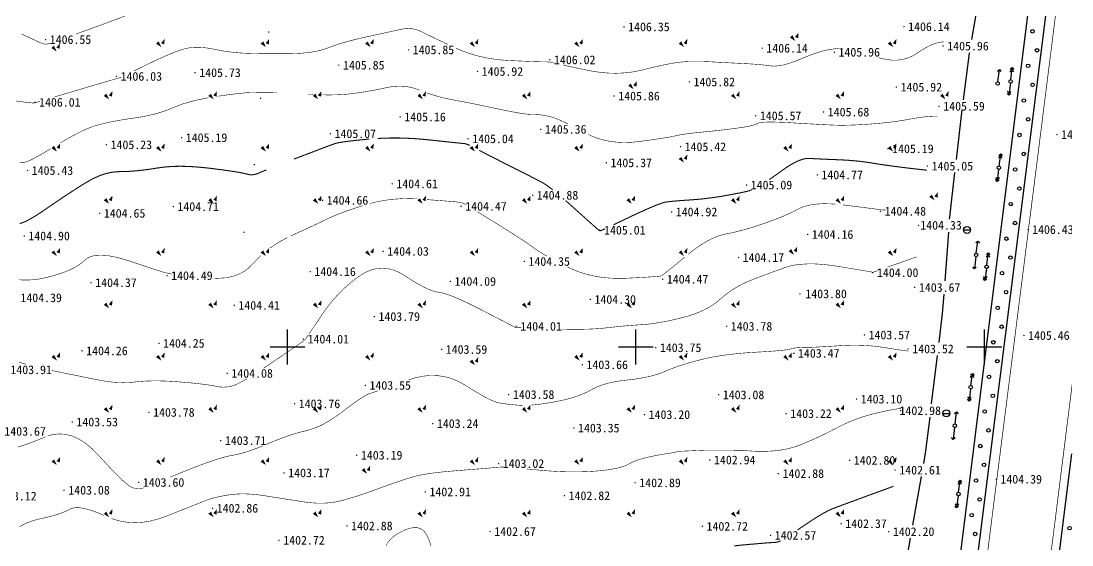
# Model space of a CAD drawing. Header units: inches. Extents: x -2316 to 955, y -265 to 742.
# Drawn here: x 653.8 to 955.4, y 304.8 to 455.2 of the extents above; entities that cross this region are included whole.
import ezdxf
from ezdxf.enums import TextEntityAlignment as Align
from ezdxf.xclip import XClip

# ---------------------------------------------------------------- set-up
doc = ezdxf.new("R2010")
doc.units = ezdxf.units.IN
doc.header["$LTSCALE"] = 1000
doc.header["$MEASUREMENT"] = 0
doc.header["$XCLIPFRAME"] = 0
doc.layers.add('周边地形图', color=8, linetype='Continuous')
doc.styles.get("Standard").update_dxf_attribs({"font": ''})
doc.styles.get('Standard').set_extended_font_data('SimSun')

# ---------------------------------------------------------------- blocks, each defined once
blk = doc.blocks.new('gc090')
for points in [[(-1.02, 0.41, 1, 0, 0), (0.15, -0.9, 0, 0, 0)], [(1.07, 1.45, 0, 1, 0), (0.52, 0.05, 1, 1, 0)]]:
    blk.add_lwpolyline(points, format="xyseb")
blk = doc.blocks.new('GC200')
at = {"linetype": 'Continuous', "const_width": 0.2, "flags": 128}
blk.add_lwpolyline([(-0.1, 0, 1), (0.1, 0, 1)], format="xyb", close=True, dxfattribs=at)
blk = doc.blocks.new('gc013b')
at = {"linetype": 'Continuous'}
blk.add_line((0.5, 0), (4, 0), dxfattribs=at)
at = {"linetype": 'Continuous', "flags": 128}
blk.add_lwpolyline([(3.5, 0.5), (4, 0), (3.5, -0.5)], dxfattribs=at)
blk = doc.blocks.new('gc170')
at = {"linetype": 'Continuous'}
blk.add_circle((0, 0), 0.5, dxfattribs=at)
blk = doc.blocks.new('GC042')
blk.add_line((-1, 0), (1, 0))
blk.add_circle((0, 0), 1)
blk = doc.blocks.new('gc013a')
at = {"linetype": 'Continuous'}
blk.add_line((0.5, 0), (4, 0), dxfattribs=at)
at = {"linetype": 'Continuous', "flags": 128}
for points in [[(2.88, 0.5), (3.38, 0), (2.88, -0.5)], [(3.5, 0.5), (4, 0), (3.5, -0.5)]]:
    blk.add_lwpolyline(points, dxfattribs=at)
blk = doc.blocks.new('xzdxt')
at = {"layer": '周边地形图'}
for p, q in [((351.75, -275.5), (351.75, -265.5)), ((451.75, -275.5), (451.75, -265.5)), ((551.75, -275.5), (551.75, -265.5)), ((346.75, -270.5), (356.75, -270.5)), ((446.75, -270.5), (456.75, -270.5)), ((546.75, -270.5), (556.75, -270.5))]:
    blk.add_line(p, q, dxfattribs=at)
at = {"layer": '周边地形图', "flags": 128}
for points in [[(532.43, -430.01), (577.33, -70.5)], [(537.27, -430.58), (582.65, -70.5)], [(560.27, -433.3), (605.95, -70.5)], [(548.18, -182.24), (550.45, -168.9)], [(545.78, -199.51), (547.52, -186.12), (547.54, -185.99)], [(543.76, -216.7), (545.41, -202.4)], [(541.8, -233.77), (541.84, -233.27), (543.32, -220.45)], [(540.47, -251.56), (541.52, -237.52)], [(538.76, -269.19), (539.77, -260.89), (540.19, -255.31)], [(536.63, -286.88), (538.31, -272.94)], [(534.36, -304), (535, -300.35), (536.18, -290.63)], [(531.25, -321.68), (533.7, -307.75)], [(528.76, -339.14), (529.23, -333.13), (530.59, -325.43)]]:
    blk.add_lwpolyline(points, dxfattribs=at)
for points, const_width in [([(585.38, -70.5), (566.74, -218.4)], 0.2), ([(566.74, -218.4), (539.86, -430.89)], 0.2), ([(584.28, -222.82), (557.94, -433.02)], 0.2), ([(430.42, -265.39), (432.42, -265.43), (434.54, -265.45), (436.54, -265.43), (438.4, -265.38), (440.14, -265.3), (441.74, -265.18), (443.21, -265.03), (444.6, -264.87), (445.96, -264.73), (447.29, -264.59), (448.59, -264.47), (449.86, -264.36), (451.1, -264.26), (452.31, -264.18), (453.49, -264.11), (454.68, -264.02), (455.96, -263.88), (457.3, -263.7), (458.71, -263.47), (460.2, -263.2), (461.75, -262.87), (463.38, -262.5), (465.08, -262.09), (466.77, -261.62), (468.36, -261.1), (469.86, -260.53), (471.25, -259.9), (472.55, -259.22), (473.76, -258.49), (474.86, -257.7), (475.87, -256.86), (476.85, -256.01), (477.85, -255.22), (478.88, -254.47), (479.94, -253.78), (481.03, -253.13), (482.15, -252.53), (483.29, -251.99), (484.47, -251.49), (485.66, -251.01), (486.88, -250.54), (488.12, -250.06), (489.39, -249.59), (490.67, -249.11), (491.97, -248.63), (493.3, -248.16), (494.64, -247.68), (496.07, -247.26), (497.62, -246.94), (498.9, -246.79)], 0.15), ([(498.9, -246.79), (501.13, -246.65), (503.08, -246.66), (505.17, -246.79), (507.38, -247.02), (509.73, -247.37), (512, -247.74), (513.97, -248.07), (515.64, -248.35), (517.02, -248.58), (518.1, -248.76), (518.88, -248.89), (519.37, -248.98), (519.57, -249.02), (519.61, -249.03), (519.65, -249.04), (519.69, -249.04), (519.72, -249.05), (519.74, -249.06), (519.77, -249.06), (519.79, -249.06), (519.8, -249.06), (520.01, -248.99), (520.6, -248.78), (521.21, -248.57)], 0.15), ([(523.89, -247.62), (524.71, -247.33), (526.86, -246.57), (529.39, -245.68), (532.31, -244.65)], 0.15), ([(358, -266.71), (358.23, -266.36), (358.89, -265.38), (359.69, -264.19), (360.62, -262.8), (361.69, -261.21), (362.85, -259.55), (364.07, -257.97), (365.34, -256.46), (366.67, -255.03), (368.05, -253.67), (369.49, -252.39), (370.99, -251.18), (372.54, -250.04), (374.13, -249.09), (375.73, -248.4), (377.34, -248), (378.96, -247.87), (380.59, -248.02), (382.23, -248.44), (383.89, -249.14), (385.56, -250.12), (387.17, -251.17), (388.66, -252.09), (390.04, -252.87), (391.3, -253.52), (392.44, -254.05), (393.47, -254.43), (394.37, -254.69), (395.16, -254.81), (395.99, -254.94), (397.02, -255.22), (398.26, -255.63), (399.7, -256.2), (401.34, -256.91), (403.19, -257.76), (405.23, -258.76), (407.48, -259.9), (409.69, -261.04), (411.61, -262.03), (413.25, -262.88), (414.6, -263.58), (415.66, -264.13), (416.43, -264.53), (416.92, -264.79), (417.12, -264.9), (417.18, -264.93), (417.24, -264.96), (417.3, -264.98), (417.37, -265), (417.43, -265), (417.5, -265), (417.57, -264.99), (417.65, -264.98), (417.87, -264.97), (418.39, -264.97), (418.87, -264.99)], 0.15), ([(274.7, -274.82), (275.56, -275.13), (276.58, -275.46), (276.74, -275.51)], 0.15), ([(351.75, -271.97), (352.99, -271.12), (354.19, -270.3), (355.14, -269.65), (355.83, -269.16), (356.27, -268.86), (356.45, -268.72), (356.51, -268.67), (356.57, -268.61), (356.62, -268.56), (356.68, -268.5), (356.74, -268.44), (356.8, -268.38), (356.86, -268.32), (356.92, -268.25), (357.04, -268.09), (357.31, -267.72), (357.7, -267.14), (357.8, -267)], 0.15), ([(344.99, -276.54), (345.83, -275.99), (347.84, -274.63), (349.81, -273.29), (351.53, -272.12), (351.75, -271.97)], 0.15), ([(284.07, -277.26), (284.13, -277.28), (286.02, -277.66), (287.84, -278.04), (289.61, -278.4), (291.31, -278.74), (292.94, -279.07), (294.52, -279.39), (296.03, -279.7), (297.47, -279.99), (298.88, -280.25), (300.27, -280.45), (301.64, -280.6), (303, -280.7), (304.34, -280.74), (305.66, -280.73), (306.96, -280.66), (308.25, -280.54), (309.56, -280.41), (310.95, -280.31), (312.41, -280.26), (313.95, -280.24), (315.56, -280.26), (317.25, -280.32), (319.01, -280.41), (320.84, -280.55), (322.64, -280.7), (324.29, -280.85), (325.8, -281.01), (327.17, -281.17), (328.39, -281.32), (329.47, -281.48), (330.4, -281.64), (331.19, -281.8), (331.9, -281.94), (332.61, -282.02), (333.31, -282.05), (334.01, -282.02), (334.7, -281.95), (335.39, -281.82), (336.07, -281.63), (336.75, -281.4), (337.51, -281.06), (338.46, -280.58), (339.57, -279.95), (340.09, -279.64)], 0.15), ([(392.95, -327.7), (392.69, -326.81), (392.34, -325.86), (391.91, -324.85), (391.37, -323.91), (390.72, -323.19), (389.95, -322.7), (389.07, -322.42), (388.07, -322.38), (386.96, -322.55), (385.73, -322.95), (384.39, -323.57), (383.09, -324.31), (382.02, -325.09), (381.16, -325.9), (380.51, -326.75), (380.08, -327.63)], 0.15)]:
    blk.add_lwpolyline(points, dxfattribs=dict(at, const_width=const_width))
at = {"layer": '周边地形图'}
for points, const_width in [([(290.99, -180.7), (292.01, -180.33), (294.44, -179.45), (296.87, -178.56), (299.02, -177.78), (300.88, -177.09), (302.46, -176.5), (303.76, -176.01), (304.77, -175.61), (305.5, -175.32), (305.94, -175.12), (306.28, -174.97), (306.71, -174.8), (307.21, -174.62), (307.8, -174.43), (308.47, -174.23), (308.74, -174.15)], 0.15), ([(275.4, -180.64), (275.85, -180.85), (277.15, -181.45), (278.25, -181.96), (279.16, -182.38), (279.88, -182.72), (280.4, -182.97), (280.81, -183.15), (281.2, -183.3), (281.57, -183.42), (281.92, -183.5), (282.25, -183.55), (282.56, -183.56), (282.85, -183.54), (283.11, -183.48), (283.52, -183.35), (283.81, -183.25)], 0.15), ([(351.75, -186.3), (352.5, -186.29), (354.18, -186.25), (355.77, -186.17), (357.27, -186.03), (358.68, -185.84), (360.01, -185.61), (361.25, -185.32), (362.4, -184.99), (363.47, -184.6), (364.53, -184.2), (365.67, -183.8), (366.88, -183.41), (368.17, -183.03), (369.54, -182.65), (370.99, -182.28), (372.51, -181.91), (374.11, -181.55), (375.7, -181.2), (377.19, -180.88), (378.59, -180.57), (379.88, -180.29), (381.08, -180.03), (382.18, -179.78), (383.18, -179.56), (384.09, -179.36), (384.93, -179.2), (385.75, -179.11), (386.54, -179.09), (387.32, -179.13), (388.07, -179.24), (388.79, -179.41), (389.49, -179.65), (390.17, -179.96), (390.9, -180.33), (391.77, -180.75), (392.77, -181.24), (393.9, -181.79), (395.17, -182.4), (396.57, -183.06), (397.85, -183.66)], 0.15), ([(521.45, -187.43), (521.89, -187.58), (523.58, -187.96), (525.2, -188.15), (526.76, -188.16), (528.24, -187.97), (529.66, -187.59), (531.02, -187.02), (532.3, -186.26), (533.52, -185.45), (534.66, -184.76), (535.74, -184.18), (536.74, -183.71), (537.68, -183.36), (538.54, -183.11), (539.33, -182.97), (540.05, -182.95)], 0.15), ([(307.7, -191.27), (308.69, -190.78), (310.17, -190.06), (311.84, -189.24), (313.56, -188.41), (315.16, -187.67), (316.65, -187), (318.03, -186.41), (319.29, -185.91), (320.43, -185.48), (321.46, -185.14), (322.38, -184.88), (323.26, -184.68), (324.18, -184.55), (325.15, -184.48), (326.17, -184.47), (327.23, -184.52), (328.34, -184.63), (329.49, -184.8), (330.69, -185.03), (331.91, -185.28), (333.14, -185.5), (334.37, -185.69), (335.61, -185.85), (336.85, -185.98), (338.1, -186.09), (339.35, -186.16), (340.6, -186.21), (341.89, -186.25), (343.23, -186.27), (344.63, -186.29), (346.09, -186.3), (347.61, -186.31), (349.18, -186.31), (350.82, -186.31), (351.75, -186.3)], 0.15), ([(400.09, -184.71), (401.52, -185.34), (403.32, -186.02), (405.16, -186.61), (407.05, -187.11), (408.98, -187.53), (410.96, -187.85), (412.98, -188.09), (415.04, -188.24), (417.03, -188.34), (418.81, -188.42), (420.38, -188.49), (421.75, -188.55), (422.92, -188.59), (423.88, -188.62), (424.63, -188.64), (425.18, -188.64), (425.62, -188.64), (426.04, -188.65), (426.43, -188.67), (426.8, -188.7), (427.15, -188.74), (427.48, -188.8), (427.79, -188.86), (428.07, -188.94), (428.46, -189.04), (428.52, -189.06)], 0.15), ([(498.9, -187.89), (500.11, -187.39), (501.33, -186.91), (502.45, -186.48), (503.47, -186.12), (504.38, -185.81), (505.2, -185.57), (505.92, -185.39), (506.53, -185.27), (507.1, -185.18), (507.65, -185.09), (508.2, -185), (508.75, -184.92), (509.29, -184.84), (509.83, -184.76), (510.17, -184.71)], 0.15), ([(431, -189.62), (431.04, -189.63), (432.36, -189.91), (433.92, -190.25), (435.71, -190.62), (437.74, -191.05), (439.86, -191.44), (441.94, -191.71), (443.98, -191.88), (445.98, -191.93), (447.94, -191.86), (449.86, -191.69), (451.74, -191.39), (453.58, -190.99), (455.34, -190.55), (456.97, -190.16), (458.49, -189.81), (459.89, -189.51), (461.17, -189.25), (462.33, -189.04), (463.36, -188.87), (464.28, -188.75), (465.18, -188.66), (466.14, -188.6), (467.16, -188.55), (468.26, -188.53), (469.42, -188.53), (470.65, -188.55), (471.94, -188.59), (473.3, -188.65), (474.68, -188.72), (476.02, -188.79), (477.32, -188.86), (478.58, -188.93), (479.8, -188.99), (480.98, -189.05), (482.12, -189.11), (483.22, -189.17), (484.28, -189.22), (485.3, -189.29), (486.27, -189.36), (487.19, -189.44), (488.07, -189.52), (488.9, -189.61), (489.69, -189.71), (490.43, -189.81), (491.19, -189.88), (492.03, -189.85), (492.95, -189.75), (493.95, -189.56), (495.04, -189.28), (496.21, -188.92), (497.46, -188.47), (498.79, -187.94), (498.9, -187.89)], 0.15), ([(284.98, -198.71), (285.94, -198.42), (288.29, -197.72), (291, -196.92), (293.72, -196.11), (296.08, -195.41), (298.1, -194.81), (299.76, -194.33), (301.08, -193.94), (302.04, -193.67), (302.65, -193.5), (302.92, -193.43), (303.01, -193.41), (303.11, -193.39), (303.23, -193.35), (303.36, -193.31), (303.5, -193.26), (303.66, -193.2), (303.82, -193.13), (304, -193.05), (304.13, -192.99)], 0.15), ([(361.8, -198.13), (362.71, -198.14), (364.48, -198.14), (366.14, -198.1), (367.68, -198.02), (369.1, -197.91), (370.41, -197.76), (371.66, -197.59), (372.9, -197.41), (374.14, -197.21), (375.38, -197), (376.63, -196.78), (377.86, -196.54), (379.1, -196.29), (380.34, -196.03), (381.57, -195.8), (382.78, -195.67), (383.97, -195.63), (385.15, -195.67), (386.3, -195.81), (387.44, -196.04), (388.57, -196.36), (389.66, -196.77)], 0.15), ([(286.8, -211.75), (286.85, -211.75), (288.59, -210.74), (290.22, -209.84), (291.73, -209.05), (293.14, -208.36), (294.43, -207.79), (295.62, -207.32), (296.7, -206.96), (297.76, -206.66), (298.91, -206.37), (300.14, -206.09), (301.46, -205.82), (302.87, -205.55), (304.36, -205.29), (305.93, -205.04), (307.59, -204.8), (309.26, -204.55), (310.86, -204.26), (312.39, -203.94), (313.85, -203.58), (315.25, -203.18), (316.57, -202.75), (317.82, -202.29), (319, -201.79), (320.21, -201.29), (321.52, -200.81), (322.93, -200.36), (324.45, -199.95), (326.08, -199.56), (327.82, -199.19), (329.12, -198.96)], 0.15), ([(331.8, -198.53), (333.52, -198.28), (335.26, -198.04), (336.81, -197.85), (338.19, -197.69), (339.4, -197.57), (340.42, -197.49), (341.27, -197.45), (341.94, -197.45), (342.51, -197.46), (343.06, -197.48), (343.61, -197.49), (344.13, -197.49), (344.64, -197.5), (345.14, -197.5), (345.62, -197.5), (346.09, -197.5), (346.66, -197.5), (347.44, -197.52), (348.44, -197.55), (348.86, -197.57)], 0.15), ([(357.65, -198), (358.8, -198.05), (359.12, -198.06)], 0.15), ([(391.8, -197.59), (391.94, -197.64), (393.12, -198.03), (394.34, -198.4), (395.59, -198.74), (396.87, -199.05), (398.19, -199.35), (399.54, -199.61), (400.94, -199.87), (402.4, -200.15), (403.92, -200.45), (405.5, -200.77), (407.14, -201.1), (408.84, -201.46), (410.61, -201.83), (412.44, -202.22), (414.22, -202.59), (415.85, -202.91), (417.32, -203.19), (418.65, -203.41), (419.82, -203.58), (420.85, -203.7), (421.72, -203.76), (422.44, -203.78), (423.08, -203.79), (423.73, -203.82), (424.38, -203.87), (425.04, -203.96), (425.7, -204.06), (426.36, -204.2), (427.02, -204.36), (427.69, -204.54), (428.42, -204.78), (429.28, -205.12), (430.27, -205.54), (431.38, -206.05), (432.24, -206.47)], 0.15), ([(271.8, -199.63), (272.87, -199.77), (274.43, -199.97), (275.73, -200.13), (276.79, -200.26), (277.61, -200.35), (278.17, -200.41), (278.49, -200.44), (278.67, -200.44), (278.83, -200.45), (278.97, -200.45), (279.09, -200.44), (279.19, -200.44), (279.26, -200.43), (279.32, -200.42), (279.35, -200.41), (279.55, -200.34), (280.11, -200.17), (280.75, -199.98)], 0.15), ([(498.9, -206.29), (500.54, -206.4), (502.33, -206.5), (503.96, -206.59), (505.42, -206.67), (506.73, -206.73), (507.87, -206.78), (508.85, -206.82), (509.8, -206.85), (510.83, -206.86), (511.94, -206.85), (513.14, -206.82), (514.42, -206.77), (515.79, -206.71), (517.25, -206.63), (518.79, -206.53), (520.35, -206.41), (521.88, -206.27), (523.37, -206.12), (524.83, -205.95), (526.25, -205.77), (527.63, -205.57), (528.98, -205.35), (530.29, -205.11), (531.55, -204.89), (532.73, -204.7), (533.83, -204.54), (534.86, -204.41), (535.81, -204.33), (536.69, -204.27), (537.49, -204.25), (538.21, -204.27)], 0.15), ([(438.05, -209.47), (438.82, -209.85), (440.59, -210.54), (442.43, -211.08), (444.32, -211.48), (446.27, -211.72), (448.28, -211.81), (450.35, -211.75), (452.48, -211.55), (454.54, -211.27), (456.39, -211.02), (458.03, -210.78), (459.46, -210.57), (460.68, -210.37), (461.69, -210.19), (462.49, -210.04), (463.09, -209.9), (463.63, -209.77), (464.29, -209.64), (465.05, -209.51), (465.93, -209.38), (466.91, -209.25), (468, -209.11), (469.21, -208.98), (470.52, -208.85), (471.88, -208.71), (473.22, -208.58), (474.54, -208.43), (475.85, -208.29), (477.13, -208.14), (478.4, -207.99), (479.65, -207.83), (480.88, -207.67), (482.04, -207.51), (483.07, -207.34), (483.99, -207.18), (484.78, -207.01), (485.45, -206.84), (486, -206.67), (486.42, -206.5), (486.72, -206.32), (487.08, -206.17), (487.69, -206.05), (488.54, -205.97), (489.64, -205.93), (490.98, -205.93), (492.57, -205.97), (494.4, -206.04), (496.47, -206.15), (498.58, -206.28), (498.9, -206.3)], 0.15), ([(353.59, -216.59), (354.51, -216.23), (356.68, -215.4), (358.62, -214.66), (360.33, -214.01), (361.79, -213.45), (363.02, -212.99), (364.02, -212.61), (364.78, -212.33), (365.3, -212.15), (365.81, -212), (366.52, -211.85), (367.45, -211.69), (368.58, -211.53), (369.91, -211.37), (371.46, -211.19), (373.21, -211.01), (375.17, -210.83), (375.22, -210.83)], 0.3), ([(377.68, -210.65), (379.34, -210.56), (381.47, -210.51), (383.61, -210.51), (385.78, -210.57), (387.97, -210.68), (390.18, -210.84), (392.42, -211.06), (394.55, -211.29), (396.42, -211.49), (398.05, -211.66), (399.42, -211.81), (400.55, -211.92), (401.42, -212.01), (402.05, -212.07), (402.43, -212.11), (402.7, -212.15), (403.02, -212.23), (403.39, -212.35), (403.8, -212.51), (404.12, -212.65)], 0.3), ([(275.05, -217.48), (275.7, -217.49), (276.13, -217.5), (276.54, -217.44), (277.16, -217.23), (277.97, -216.87), (278.99, -216.36), (280.19, -215.71), (281.6, -214.91), (283.82, -213.6)], 0.15), ([(286.62, -211.77), (286.8, -211.75)], 0.15), ([(286.8, -211.78), (286.81, -211.77)], 0.15), ([(406.8, -214.05), (407.44, -214.39), (408.43, -214.91), (409.56, -215.49), (410.83, -216.15), (412.26, -216.87), (413.83, -217.67), (415.55, -218.53), (417.26, -219.39), (418.82, -220.18), (420.24, -220.89), (421.5, -221.54), (422.61, -222.11), (423.56, -222.6), (424.37, -223.03), (425.02, -223.38), (425.67, -223.77), (426.45, -224.31), (427.36, -224.99), (427.89, -225.4)], 0.3), ([(490.03, -222.45), (490.71, -221.98), (491.69, -221.3), (492.76, -220.54), (493.91, -219.7), (495.08, -218.89), (496.19, -218.18), (497.23, -217.6), (498.21, -217.12), (498.9, -216.85)], 0.3), ([(498.9, -216.85), (499.98, -216.52), (500.77, -216.39), (501.49, -216.37), (502.23, -216.42), (503.04, -216.46), (503.94, -216.51), (504.92, -216.55), (505.98, -216.6), (507.12, -216.65), (508.34, -216.7), (509.64, -216.75), (510.97, -216.81), (512.26, -216.88), (513.51, -216.97), (514.73, -217.08), (515.92, -217.2), (517.07, -217.34), (518.18, -217.49), (519.26, -217.66), (520.34, -217.84), (521.46, -218.02), (522.61, -218.19), (523.8, -218.36), (525.02, -218.53), (526.28, -218.7), (527.57, -218.86), (528.9, -219.03), (530.17, -219.18), (531.31, -219.32), (532.31, -219.43), (533.18, -219.53), (533.9, -219.61), (534.49, -219.67), (534.94, -219.71), (535.25, -219.73)], 0.3), ([(274.92, -235.07), (275.62, -234.86), (276.45, -234.53), (277.4, -234.06), (278.48, -233.45), (279.69, -232.72), (281.02, -231.86), (282.48, -230.86), (283.99, -229.82), (285.48, -228.8), (286.93, -227.82), (288.36, -226.87), (289.77, -225.96), (291.14, -225.07), (292.49, -224.21), (293.81, -223.39), (295.11, -222.64), (296.39, -221.98), (297.64, -221.43), (298.88, -220.97), (300.09, -220.62), (301.28, -220.37), (302.45, -220.22), (303.6, -220.17), (304.77, -220.16), (305.98, -220.11), (307.25, -220.03), (308.56, -219.92), (309.92, -219.77), (311.33, -219.6), (312.8, -219.39), (314.31, -219.14), (315.89, -218.92), (317.55, -218.76), (319.3, -218.66), (321.13, -218.63), (323.05, -218.67), (325.05, -218.78), (327.13, -218.95), (329.3, -219.18), (331.41, -219.45), (333.29, -219.69), (334.95, -219.92), (336.39, -220.14), (337.62, -220.34), (338.62, -220.52), (339.4, -220.69), (339.96, -220.84), (340.41, -220.96), (340.86, -221.04), (341.31, -221.07), (341.76, -221.06), (342.21, -221.01), (342.66, -220.91), (343.1, -220.77), (343.55, -220.58), (344.11, -220.33), (344.91, -220), (345.67, -219.69)], 0.3), ([(479.12, -226.75), (479.18, -226.74), (480.32, -226.52), (481.32, -226.33), (482.18, -226.15), (482.9, -226), (483.48, -225.87), (483.92, -225.76), (484.23, -225.67), (484.48, -225.57), (484.76, -225.46), (484.98, -225.36)], 0.3), ([(375.44, -229.32), (377.58, -228.78), (381.38, -228.15), (385.21, -227.88), (389.12, -228)], 0.15), ([(391.8, -228.2), (392.62, -228.26), (394.15, -228.38), (395.51, -228.48), (396.7, -228.57), (397.72, -228.65), (398.58, -228.72), (399.27, -228.77), (399.85, -228.82), (400.38, -228.88), (400.87, -228.95), (401.3, -229.02), (401.68, -229.11), (402, -229.2), (402.28, -229.3), (402.51, -229.41), (402.84, -229.6), (403.05, -229.73)], 0.15), ([(431.59, -228.5), (432.35, -229.17), (433.93, -230.58), (435.48, -231.97), (436.84, -233.19), (438, -234.23), (438.96, -235.09), (439.73, -235.78), (440.31, -236.29), (440.69, -236.63), (440.87, -236.78), (440.96, -236.85), (441.03, -236.91), (441.1, -236.96), (441.16, -237), (441.21, -237.04), (441.25, -237.06), (441.28, -237.09), (441.31, -237.1), (441.33, -237.11), (441.36, -237.12), (441.38, -237.13), (441.4, -237.13), (441.43, -237.14), (441.46, -237.14), (441.48, -237.14), (441.51, -237.14), (441.55, -237.13), (441.6, -237.12), (441.66, -237.1), (441.74, -237.07), (441.84, -237.03), (441.95, -236.99), (442.07, -236.94), (442.21, -236.88), (442.47, -236.76), (442.89, -236.56)], 0.3), ([(445.31, -235.43), (445.79, -235.2), (447.19, -234.54), (448.82, -233.76), (450.68, -232.88), (452.56, -232), (454.25, -231.23), (455.76, -230.57), (457.08, -230.01), (458.21, -229.57), (459.16, -229.23), (459.92, -229), (460.5, -228.88), (461.03, -228.81), (461.66, -228.74), (462.38, -228.67), (463.21, -228.6), (464.12, -228.52), (465.14, -228.45), (466.26, -228.37), (467.47, -228.29), (468.73, -228.19), (470.01, -228.08), (471.3, -227.95), (472.6, -227.79), (473.9, -227.62), (475.22, -227.42), (476.56, -227.21), (477.9, -226.97), (479.12, -226.75)], 0.3), ([(352.8, -238.59), (353.4, -238.31), (355.15, -237.51), (356.77, -236.78), (358.24, -236.1), (359.57, -235.48), (360.77, -234.92), (361.82, -234.42), (362.73, -233.98), (363.51, -233.59), (364.28, -233.23), (365.21, -232.83), (366.28, -232.4), (367.49, -231.94), (368.85, -231.45), (370.36, -230.93), (372.02, -230.38), (373.33, -229.95)], 0.15), ([(406.25, -231.68), (406.55, -231.86), (408.08, -232.81), (409.85, -233.91), (411.87, -235.15), (413.91, -236.42), (415.74, -237.58), (417.38, -238.62), (418.82, -239.55), (420.07, -240.37), (421.11, -241.08), (421.95, -241.67), (422.6, -242.16), (423.23, -242.61), (424.01, -243.13), (424.96, -243.71), (426.07, -244.36), (426.17, -244.41)], 0.15), ([(466.8, -243.87), (467.72, -243.13), (469.26, -241.99), (470.75, -240.99), (472.18, -240.13), (473.55, -239.41), (474.87, -238.84), (476.13, -238.41), (477.33, -238.13), (478.53, -237.89), (479.78, -237.62), (481.08, -237.3), (482.43, -236.95), (483.83, -236.55), (485.27, -236.12), (486.77, -235.64), (488.31, -235.12), (489.85, -234.59), (491.31, -234.05), (492.7, -233.51), (494.02, -232.97), (495.27, -232.43), (496.45, -231.89), (497.56, -231.34), (498.6, -230.8), (498.9, -230.66)], 0.15), ([(498.9, -230.66), (499.68, -230.31), (500.92, -229.92), (502.32, -229.63), (503.89, -229.46), (505.61, -229.38), (507.5, -229.41), (509.12, -229.52)], 0.15), ([(511.15, -229.72), (511.76, -229.78), (513.91, -230.06), (515.8, -230.3), (517.41, -230.51), (518.76, -230.68), (519.84, -230.82), (520.64, -230.93), (521.18, -231), (521.45, -231.04), (521.58, -231.06), (521.69, -231.08), (521.8, -231.1), (521.89, -231.11), (521.97, -231.12), (522.04, -231.13), (522.1, -231.14), (522.15, -231.15), (522.36, -231.16), (522.92, -231.19), (523.4, -231.21)], 0.15), ([(346.8, -242.09), (346.84, -242.06), (348.34, -241.04), (349.94, -240.07), (351.62, -239.16), (351.72, -239.11)], 0.15), ([(274.57, -251.22), (276.52, -251.31), (278.49, -251.24), (280.48, -251), (282.49, -250.6), (284.43, -250.1), (286.21, -249.56), (287.83, -248.99), (289.29, -248.39), (290.6, -247.74), (291.75, -247.07), (292.74, -246.36), (293.57, -245.61), (294.43, -244.94), (295.5, -244.48), (296.78, -244.21), (298.28, -244.14), (299.99, -244.26), (301.91, -244.59), (304.04, -245.11), (306.38, -245.83), (308.69, -246.61), (310.71, -247.28), (312.43, -247.85), (313.87, -248.32), (315.02, -248.69), (315.87, -248.96), (316.44, -249.13), (316.72, -249.21), (316.85, -249.23), (316.98, -249.25), (317.1, -249.28), (317.22, -249.3), (317.33, -249.33), (317.45, -249.36), (317.56, -249.38), (317.66, -249.41), (317.91, -249.46), (318.44, -249.54), (318.65, -249.56)], 0.15), ([(330.68, -250.86), (334.23, -250.65), (336.06, -250.25), (337.73, -249.66), (339.24, -248.87), (340.57, -247.89), (344.12, -244.27)], 0.15), ([(432.04, -247.51), (432.12, -247.55), (433.99, -248.4), (435.92, -249.13), (437.93, -249.73), (440, -250.2), (442.14, -250.54), (444.35, -250.75), (446.63, -250.83), (448.97, -250.78), (451.21, -250.67), (453.17, -250.57), (454.85, -250.47), (456.25, -250.38), (457.37, -250.3), (458.21, -250.22), (458.77, -250.15), (459.04, -250.09), (459.28, -249.94), (459.69, -249.64), (460.3, -249.18), (461.09, -248.55), (462.07, -247.76), (463.23, -246.81), (464.58, -245.69), (465.75, -244.72)], 0.15), ([(421.8, -287.19), (422.54, -287.13), (423.86, -286.99), (425.28, -286.8), (426.8, -286.56), (428.42, -286.28), (430.05, -285.95), (431.58, -285.6), (433.03, -285.22), (434.38, -284.8), (435.64, -284.36), (436.81, -283.88), (437.89, -283.38), (438.87, -282.84), (439.86, -282.31), (440.93, -281.84), (442.1, -281.41), (443.36, -281.03), (444.71, -280.69), (446.15, -280.41), (447.69, -280.18), (449.31, -279.99), (450.94, -279.81), (452.49, -279.6), (453.96, -279.34), (455.34, -279.05), (456.64, -278.73), (457.86, -278.37), (459, -277.97), (460.06, -277.54), (461.11, -277.09), (462.23, -276.64), (463.43, -276.21), (464.7, -275.78), (466.04, -275.35), (467.45, -274.94), (468.94, -274.53), (470.49, -274.13), (472.13, -273.74), (473.85, -273.39), (475.66, -273.08), (477.55, -272.8), (479.53, -272.56), (481.59, -272.34), (483.74, -272.17), (485.97, -272.03), (488.12, -271.9), (490.02, -271.78), (491.67, -271.66), (493.07, -271.54), (494.22, -271.43), (495.12, -271.31), (495.77, -271.2), (496.17, -271.09), (496.47, -270.99), (496.85, -270.9), (497.29, -270.82), (497.8, -270.76), (498.37, -270.71), (498.9, -270.68)], 0.15), ([(498.9, -270.65), (499.73, -270.64), (500.51, -270.63), (501.38, -270.61), (502.35, -270.59), (503.42, -270.55), (504.61, -270.49), (505.89, -270.42), (507.29, -270.34), (508.78, -270.25), (510.39, -270.14), (512.03, -270.05), (513.67, -270), (515.28, -270), (516.88, -270.05), (518.47, -270.14), (520.04, -270.28), (521.59, -270.46), (523.13, -270.68), (524.57, -270.92), (525.84, -271.12), (526.93, -271.29), (527.85, -271.43), (528.6, -271.53), (529.17, -271.61), (529.57, -271.65), (529.8, -271.66)], 0.15), ([(386.45, -279.99), (388.53, -279.34), (390.71, -278.89), (392.84, -278.69), (394.91, -278.75), (396.94, -279.05), (398.91, -279.6), (400.83, -280.4), (402.7, -281.45), (404.47, -282.56), (406.08, -283.53), (407.53, -284.37), (408.83, -285.08), (409.97, -285.66), (410.96, -286.1), (411.79, -286.4), (412.46, -286.57), (413.07, -286.68), (413.72, -286.77), (414.39, -286.87), (415.11, -286.95), (415.85, -287.04), (416.63, -287.11), (417.44, -287.18), (418.28, -287.25), (419.12, -287.29)], 0.15), ([(351.75, -296.11), (352.05, -296), (353.4, -295.56), (354.7, -295.17), (355.96, -294.83), (357.16, -294.54), (358.35, -294.22), (359.58, -293.79), (360.86, -293.26), (362.17, -292.61), (363.52, -291.84), (364.91, -290.97), (366.34, -289.99), (367.81, -288.9), (369.23, -287.81), (370.52, -286.85), (371.68, -286.03), (372.71, -285.33), (373.61, -284.76), (374.37, -284.31), (375.01, -284), (375.51, -283.81), (376.06, -283.65), (376.84, -283.39), (377.74, -283.09)], 0.15), ([(274.43, -299.26), (275.7, -298.85), (277.1, -298.36), (278.66, -297.78), (280.36, -297.11), (282.2, -296.35), (282.4, -296.29)], 0.15), ([(498.9, -298.63), (500.15, -298.12), (501.48, -297.56), (502.81, -296.97), (504.13, -296.37), (505.44, -295.75), (506.74, -295.11), (508.04, -294.46), (509.32, -293.78), (510.61, -293.12), (511.92, -292.5), (513.25, -291.92), (514.59, -291.38), (515.95, -290.89), (517.33, -290.43), (518.73, -290.02), (520.14, -289.65), (521.5, -289.33), (522.75, -289.04), (523.88, -288.8), (524.9, -288.59), (525.8, -288.43), (526.58, -288.31), (527.25, -288.23), (527.81, -288.2)], 0.15), ([(282.9, -296.13), (284.12, -295.73), (286.03, -295.47), (287.93, -295.58), (289.84, -296.04), (291.74, -296.86), (293.64, -298.04), (295.53, -299.59), (297.42, -301.49), (299.22, -303.46), (300.85, -305.2), (302.3, -306.7), (303.57, -307.97), (304.66, -309), (305.59, -309.81), (306.33, -310.38), (306.9, -310.72), (307.37, -310.91), (307.83, -311.06), (308.28, -311.17), (308.72, -311.23), (309.14, -311.24), (309.56, -311.2), (309.96, -311.12), (310.34, -311), (310.52, -310.93)], 0.15), ([(345.63, -298.52), (346.11, -298.31), (347.67, -297.66), (349.18, -297.05), (350.64, -296.5), (351.75, -296.11)], 0.15), ([(482.88, -300.21), (483.72, -300.31), (485.58, -300.44), (487.51, -300.5), (489.35, -300.47), (491.12, -300.37), (492.81, -300.19), (494.42, -299.93), (495.96, -299.59), (497.42, -299.17), (498.81, -298.67), (498.9, -298.63)], 0.15), ([(318.12, -307.86), (319.56, -307.28), (321.94, -306.31), (324.36, -305.34), (326.59, -304.49), (328.63, -303.74), (330.47, -303.1), (332.11, -302.57), (333.57, -302.15), (334.83, -301.84), (335.89, -301.64), (336.9, -301.45), (337.98, -301.2), (339.14, -300.89), (340.38, -300.51), (341.7, -300.06), (343.09, -299.54), (344.56, -298.96), (344.62, -298.94)], 0.15), ([(420.54, -305.54), (421.05, -305.59), (423.17, -305.8), (425.39, -306), (427.57, -306.16), (429.71, -306.28), (431.79, -306.35), (433.84, -306.38), (435.84, -306.36), (437.79, -306.29), (439.7, -306.19), (441.5, -306.04), (443.16, -305.85), (444.66, -305.64), (446.01, -305.38), (447.21, -305.1), (448.25, -304.78), (449.14, -304.42), (449.87, -304.03), (450.62, -303.63), (451.53, -303.24), (452.61, -302.86), (453.87, -302.5), (455.29, -302.14), (456.88, -301.81), (458.63, -301.48), (460.56, -301.16), (462.49, -300.84), (464.25, -300.47), (464.41, -300.43)], 0.15), ([(464.25, -300.47), (471.75, -300.14), (478.44, -300.14), (482.88, -300.21)], 0.15), ([(351.75, -314.26), (353.09, -314.47), (354.5, -314.69), (355.92, -314.91), (357.32, -315.11), (358.67, -315.25), (359.97, -315.34), (361.22, -315.37), (362.43, -315.35), (363.59, -315.27), (364.7, -315.14), (365.76, -314.96), (366.84, -314.72), (368.04, -314.42), (369.33, -314.06), (370.73, -313.64), (372.23, -313.17), (373.83, -312.63), (375.54, -312.03), (377.34, -311.37), (379.14, -310.71), (380.82, -310.11), (382.38, -309.56), (383.82, -309.06), (385.13, -308.63), (386.32, -308.25), (387.4, -307.92), (388.35, -307.65), (389.31, -307.42), (390.43, -307.19), (391.7, -306.97), (393.13, -306.76), (394.7, -306.56), (396.43, -306.37), (398.31, -306.2), (400.34, -306.03), (402.34, -305.87), (404.14, -305.73), (405.72, -305.6), (407.09, -305.49), (408.26, -305.39), (409.21, -305.32), (409.95, -305.25), (410.49, -305.2), (410.91, -305.16), (411.3, -305.13), (411.67, -305.09), (412.02, -305.06), (412.35, -305.03), (412.65, -305.01), (412.93, -304.98), (413.19, -304.96), (413.56, -304.96), (413.81, -304.97)], 0.15), ([(498.89, -322.55), (499.87, -321.89), (500.85, -321.24), (501.89, -320.54), (502.94, -319.85), (503.93, -319.22), (504.87, -318.65), (505.76, -318.15), (506.59, -317.7), (507.38, -317.31), (508.11, -316.99), (508.78, -316.72), (509.45, -316.47), (510.16, -316.22), (510.91, -315.94), (511.69, -315.65), (512.51, -315.35), (513.37, -315.03), (514.27, -314.7), (515.21, -314.35), (516.21, -313.98), (517.29, -313.58), (518.47, -313.15), (519.73, -312.69), (521.08, -312.19), (522.52, -311.67), (524.05, -311.11), (525.67, -310.52)], 0.3), ([(301.18, -319.72), (301.81, -319.97), (303.84, -320.53), (305.91, -320.86), (308.03, -320.97), (310.19, -320.84), (312.4, -320.49), (314.66, -319.91), (316.96, -319.11), (319.17, -318.23), (321.16, -317.44), (322.93, -316.74), (324.48, -316.12), (325.8, -315.6), (326.9, -315.15), (327.78, -314.8), (328.44, -314.54), (329.02, -314.32), (329.67, -314.11), (330.39, -313.9), (331.18, -313.7), (332.03, -313.51), (332.95, -313.33), (333.94, -313.15), (335, -312.98), (336.11, -312.84), (337.25, -312.74), (338.42, -312.69), (339.63, -312.69), (340.87, -312.74), (342.15, -312.83), (343.46, -312.98), (344.8, -313.17), (346.16, -313.38), (347.53, -313.6), (348.91, -313.81), (350.3, -314.03), (351.69, -314.25), (351.75, -314.26)], 0.15), ([(274.8, -322.15), (276.16, -321.41), (277.58, -320.79), (279.05, -320.28), (280.57, -319.89), (282.07, -319.56), (283.46, -319.22), (284.73, -318.88), (285.88, -318.53), (286.93, -318.17), (287.86, -317.81), (288.68, -317.44), (289.38, -317.07), (290.11, -316.78), (291.01, -316.64), (292.07, -316.67), (293.29, -316.85), (294.68, -317.19), (296.23, -317.7), (297.94, -318.36), (299.12, -318.87)], 0.15), ([(498.15, -323.05), (498.89, -322.55)], 0.3), ([(479.96, -327.63), (481.53, -327.46), (483.22, -327.29), (484.88, -327.15), (486.36, -327.02), (487.67, -326.91), (488.81, -326.81), (489.76, -326.74), (490.55, -326.69), (491.16, -326.65), (491.59, -326.63), (491.95, -326.6), (492.34, -326.52), (492.75, -326.38), (493.2, -326.21), (493.31, -326.15)], 0.3)]:
    blk.add_lwpolyline(points, dxfattribs=dict(at, const_width=const_width))
at = {"layer": '周边地形图', "const_width": 0.2, "flags": 128}
for points in [[(346.3, -180.11, 1), (346.5, -180.11, 1)], [(448.24, -178.6, 1), (448.44, -178.6, 1)], [(528.59, -178.55, 1), (528.79, -178.55, 1)], [(282.24, -182.25, 1), (282.44, -182.25, 1)], [(539.81, -184.11, 1), (540.01, -184.11, 1)], [(386.4, -185.21, 1), (386.6, -185.21, 1)], [(487.9, -184.72, 1), (488.1, -184.72, 1)], [(508.6, -185.88, 1), (508.8, -185.88, 1)], [(366.41, -189.6, 1), (366.61, -189.6, 1)], [(426.95, -188.07, 1), (427.15, -188.07, 1)], [(302.56, -192.82, 1), (302.76, -192.82, 1)], [(325.15, -191.76, 1), (325.35, -191.76, 1)], [(406.2, -191.41, 1), (406.4, -191.41, 1)], [(467, -194.42, 1), (467.2, -194.42, 1)], [(526.42, -195.91, 1), (526.62, -195.91, 1)], [(343.96, -199.12, 1), (344.16, -199.12, 1)], [(445.4, -198.46, 1), (445.6, -198.46, 1)], [(279.18, -200.26, 1), (279.38, -200.26, 1)], [(538.67, -201.39, 1), (538.87, -201.39, 1)], [(384, -204.46, 1), (384.2, -204.46, 1)], [(486.04, -204.14, 1), (486.24, -204.14, 1)], [(505.52, -203.06, 1), (505.72, -203.06, 1)], [(424.36, -208.02, 1), (424.56, -208.02, 1)], [(321.28, -210.41, 1), (321.48, -210.41, 1)], [(363.98, -209.28, 1), (364.18, -209.28, 1)], [(403.49, -210.74, 1), (403.69, -210.74, 1)], [(299.7, -212.45, 1), (299.9, -212.45, 1)], [(464.45, -213.03, 1), (464.65, -213.03, 1)], [(523.99, -213.6, 1), (524.19, -213.6, 1)], [(277.06, -219.84, 1), (277.26, -219.84, 1)], [(342.16, -218.14, 1), (342.36, -218.14, 1)], [(443.16, -217.64, 1), (443.36, -217.64, 1)], [(535.33, -218.58, 1), (535.53, -218.58, 1)], [(503.71, -221.1, 1), (503.91, -221.1, 1)], [(381.71, -223.67, 1), (381.91, -223.67, 1)], [(483.41, -224, 1), (483.61, -224, 1)], [(361.74, -228.4, 1), (361.94, -228.4, 1)], [(422.01, -226.95, 1), (422.21, -226.95, 1)], [(297.77, -232.13, 1), (297.97, -232.13, 1)], [(318.89, -230.19, 1), (319.09, -230.19, 1)], [(401.48, -230.13, 1), (401.68, -230.13, 1)], [(461.9, -231.73, 1), (462.1, -231.73, 1)], [(521.83, -231.54, 1), (522.03, -231.54, 1)], [(339.2, -237.56, 1), (339.4, -237.56, 1)], [(441.32, -236.98, 1), (441.52, -236.98, 1)], [(500.95, -238.21, 1), (501.15, -238.21, 1)], [(532.75, -235.64, 1), (532.95, -235.64, 1)], [(564.17, -236.79, 1), (564.37, -236.79, 1)], [(276.1, -238.63, 1), (276.3, -238.63, 1)], [(379.12, -243.06, 1), (379.32, -243.06, 1)], [(419.62, -245.96, 1), (419.82, -245.96, 1)], [(481.09, -244.83, 1), (481.29, -244.83, 1)], [(317.08, -250.04, 1), (317.28, -250.04, 1)], [(358.18, -248.86, 1), (358.38, -248.86, 1)], [(519.64, -249.17, 1), (519.84, -249.17, 1)], [(295.3, -252.05, 1), (295.5, -252.05, 1)], [(398.41, -251.69, 1), (398.61, -251.69, 1)], [(459.34, -251.06, 1), (459.54, -251.06, 1)], [(531.68, -253.43, 1), (531.88, -253.43, 1)], [(498.74, -255.3, 1), (498.94, -255.3, 1)], [(336.38, -258.56, 1), (336.58, -258.56, 1)], [(438.57, -256.87, 1), (438.77, -256.87, 1)], [(376.59, -261.77, 1), (376.79, -261.77, 1)], [(417.3, -264.59, 1), (417.5, -264.59, 1)], [(477.69, -264.58, 1), (477.89, -264.58, 1)], [(356.23, -268.26, 1), (356.43, -268.26, 1)], [(517.23, -267.07, 1), (517.43, -267.07, 1)], [(292.7, -271.62, 1), (292.9, -271.62, 1)], [(314.77, -269.46, 1), (314.97, -269.46, 1)], [(395.89, -271.23, 1), (396.09, -271.23, 1)], [(457.34, -270.72, 1), (457.54, -270.72, 1)], [(529.77, -271.07, 1), (529.97, -271.07, 1)], [(496.98, -272.34, 1), (497.18, -272.34, 1)], [(500.17, -272.57, 1), (500.37, -272.57, 1)], [(436.27, -275.61, 1), (436.47, -275.61, 1)], [(334.37, -278.09, 1), (334.57, -278.09, 1)], [(374, -281.54, 1), (374.2, -281.54, 1)], [(415.16, -284.17, 1), (415.36, -284.17, 1)], [(475.4, -284.25, 1), (475.6, -284.25, 1)], [(514.99, -285.48, 1), (515.19, -285.48, 1)], [(311.91, -289.29, 1), (312.11, -289.29, 1)], [(353.69, -286.82, 1), (353.89, -286.82, 1)], [(494.76, -289.65, 1), (494.96, -289.65, 1)], [(527.64, -288.76, 1), (527.84, -288.76, 1)], [(289.9, -292.05, 1), (290.1, -292.05, 1)], [(393.35, -292.51, 1), (393.55, -292.51, 1)], [(454.12, -289.94, 1), (454.32, -289.94, 1)], [(433.85, -293.79, 1), (434.05, -293.79, 1)], [(332.5, -297.39, 1), (332.7, -297.39, 1)], [(371.54, -301.59, 1), (371.74, -301.59, 1)], [(412.24, -303.99, 1), (412.44, -303.99, 1)], [(472.87, -302.96, 1), (473.07, -302.96, 1)], [(512.99, -303.06, 1), (513.19, -303.06, 1)], [(350.67, -306.66, 1), (350.87, -306.66, 1)], [(492.55, -306.85, 1), (492.75, -306.85, 1)], [(526.05, -305.87, 1), (526.25, -305.87, 1)], [(308.95, -309.41, 1), (309.15, -309.41, 1)], [(451.44, -309.51, 1), (451.64, -309.51, 1)], [(555.08, -308.48, 1), (555.28, -308.48, 1)], [(287.56, -311.64, 1), (287.76, -311.64, 1)], [(391.22, -312.11, 1), (391.42, -312.11, 1)], [(431.15, -313.22, 1), (431.35, -313.22, 1)], [(330.15, -316.82, 1), (330.35, -316.82, 1)], [(368.73, -321.89, 1), (368.93, -321.89, 1)], [(470.73, -322.01, 1), (470.93, -322.01, 1)], [(510.55, -321.24, 1), (510.75, -321.24, 1)], [(409.82, -323.49, 1), (410.02, -323.49, 1)], [(490.31, -324.6, 1), (490.51, -324.6, 1)], [(524.21, -323.55, 1), (524.41, -323.55, 1)], [(349.25, -326, 1), (349.45, -326, 1)]]:
    blk.add_lwpolyline(points, format="xyb", close=True, dxfattribs=at)
at = {"layer": '周边地形图', "color": 8}
for name, p in [('gc090', (497.33, -181.75)), ('gc090', (285.38, -184.77)), ('gc090', (315.43, -183.52)), ('gc090', (345.43, -183.52)), ('gc090', (375.43, -183.52)), ('gc090', (405.43, -183.52)), ('gc090', (435.43, -183.52)), ('gc090', (465.43, -183.52)), ('gc090', (525.43, -183.52)), ('gc090', (450.93, -195.62)), ('gc170', (555.59, -194.86)), ('gc170', (559.29, -194.29)), ('gc090', (300.43, -198.52)), ('gc090', (330.43, -198.52)), ('gc090', (360.43, -198.52)), ('gc090', (390.43, -198.52)), ('gc090', (420.43, -198.52)), ('gc090', (480.43, -198.52)), ('gc090', (510.43, -198.52)), ('gc090', (540.43, -198.52)), ('GC200', (572.57, -209.52)), ('gc090', (285.43, -213.52)), ('gc090', (315.43, -213.52)), ('gc090', (345.43, -213.52)), ('gc090', (375.43, -213.52)), ('gc090', (405.43, -213.52)), ('gc090', (435.43, -213.52)), ('gc090', (495.43, -213.52)), ('gc090', (525.43, -213.52)), ('gc090', (465.43, -216.66)), ('gc170', (555.92, -219.06)), ('gc090', (537.35, -227.52)), ('gc090', (300.43, -228.52)), ('gc090', (330.43, -228.52)), ('gc090', (360.43, -228.52)), ('gc090', (390.43, -228.52)), ('gc090', (420.43, -228.52)), ('gc090', (450.43, -228.52)), ('gc090', (480.43, -228.52)), ('gc090', (510.43, -228.52)), ('GC042', (546.77, -236.91)), ('GC200', (564.27, -236.79)), ('gc090', (496.97, -243.15)), ('gc090', (285.43, -243.52)), ('gc090', (315.43, -243.52)), ('gc090', (345.43, -243.52)), ('gc090', (375.43, -243.52)), ('gc090', (405.43, -243.52)), ('gc090', (435.43, -243.52)), ('gc090', (465.43, -243.52)), ('gc090', (525.43, -243.52)), ('gc170', (549.39, -244.08)), ('gc170', (552.4, -247.48)), ('gc090', (300.43, -258.52)), ('gc090', (330.43, -258.52)), ('gc090', (360.43, -258.52)), ('gc090', (390.43, -258.52)), ('gc090', (420.43, -258.52)), ('gc090', (450.43, -258.52)), ('gc090', (480.43, -258.52)), ('gc090', (510.43, -258.52)), ('GC200', (563.11, -267.22)), ('GC200', (563.11, -267.22)), ('gc090', (285.43, -273.52)), ('gc090', (315.43, -273.52)), ('gc090', (345.43, -273.52)), ('gc090', (375.43, -273.52)), ('gc090', (405.43, -274.86)), ('gc090', (435.43, -273.52)), ('gc090', (465.43, -273.52)), ('gc090', (495.43, -273.52)), ('gc090', (525.43, -273.52)), ('gc170', (547.83, -282.07)), ('gc090', (300.43, -288.52)), ('gc090', (330.43, -288.52)), ('gc090', (360.43, -288.52)), ('gc090', (390.43, -288.52)), ('gc090', (420.43, -288.52)), ('gc090', (450.43, -288.52)), ('gc090', (480.43, -288.52)), ('gc090', (510.43, -288.52)), ('GC042', (540.87, -289.57)), ('gc170', (543.29, -293.11)), ('gc090', (285.43, -303.52)), ('gc090', (315.43, -303.52)), ('gc090', (345.43, -303.52)), ('gc090', (405.43, -303.52)), ('gc090', (435.43, -303.52)), ('gc090', (465.43, -303.52)), ('gc090', (495.43, -303.52)), ('gc090', (525.43, -303.52)), ('gc090', (374.43, -306.03)), ('GC200', (555.18, -308.48)), ('gc170', (544.32, -312.74)), ('gc090', (300.43, -318.52)), ('gc090', (330.43, -318.52)), ('gc090', (360.43, -318.52)), ('gc090', (390.43, -318.52)), ('gc090', (420.43, -318.52)), ('gc090', (450.43, -318.52)), ('gc090', (480.43, -318.52)), ('gc090', (510.43, -318.52))]:
    blk.add_blockref(name, p, dxfattribs=at)
for name, p, rotation in [('gc170', (565.57, -179.88), 262.8396600921367), ('gc170', (566.86, -185.33), 82.72231111358697), ('gc170', (564.32, -189.81), 262.8396600921367), ('gc013b', (555.59, -194.86), 82.75439376628692), ('gc013a', (559.29, -194.29), 83.69181529481833), ('gc013a', (559.29, -194.29), 262.2407179576543), ('gc170', (565.6, -195.25), 82.72231111358697), ('gc170', (563.07, -199.73), 262.8396600921367), ('gc170', (564.33, -205.17), 82.72231111358697), ('gc170', (561.83, -209.65), 262.8396600921367), ('gc013a', (555.92, -219.06), 82.24071795765431), ('gc170', (563.06, -215.09), 82.72231111358697), ('gc013a', (555.92, -219.06), 262.9501918581398), ('gc170', (560.58, -219.57), 262.8396600921367), ('gc170', (561.8, -225.01), 82.72231111358697), ('gc170', (559.33, -229.49), 262.8396600921367), ('gc170', (560.53, -234.93), 82.72231111358697), ('gc013b', (549.39, -244.08), 82.78414762087357), ('gc170', (558.09, -239.42), 262.8396600921367), ('gc013a', (552.4, -247.48), 82.95019185813983), ('gc170', (559.26, -244.85), 82.72231111358697), ('gc013b', (549.39, -244.08), 262.7543937662869), ('gc013a', (552.4, -247.48), 262.4723093029424), ('gc170', (556.84, -249.34), 262.8396600921367), ('gc170', (557.99, -254.77), 82.72231111358697), ('gc170', (555.6, -259.26), 262.8396600921367), ('gc170', (556.73, -264.69), 82.72231111358697), ('gc170', (554.35, -269.18), 262.8396600921367), ('gc170', (555.46, -274.61), 82.72231111358697), ('gc013a', (547.83, -282.07), 82.47230930294245), ('gc170', (553.1, -279.1), 262.8396600921367), ('gc013a', (547.83, -282.07), 263.4692424239041), ('gc170', (554.19, -284.53), 82.72231111358697), ('gc013b', (543.29, -293.11), 82.78414762087357), ('gc170', (551.86, -289.03), 262.8396600921367), ('gc013b', (543.29, -293.11), 262.7543937662869), ('gc170', (552.93, -294.45), 82.72231111358697), ('gc170', (550.61, -298.95), 262.8396600921367), ('gc170', (551.66, -304.37), 82.72231111358697), ('gc013a', (544.32, -312.74), 83.4692424239039), ('gc170', (549.36, -308.87), 262.8396600921367), ('gc013a', (544.32, -312.74), 262.6504333639805), ('gc170', (577.41, -312.6), 82.8968632878823), ('gc170', (550.39, -314.29), 82.72231111358697), ('gc170', (548.12, -318.79), 262.8396600921367), ('gc170', (576.18, -322.52), 82.8968632878823), ('gc170', (549.13, -324.21), 82.72231111358697)]:
    blk.add_blockref(name, p, dxfattribs=dict(at, rotation=rotation))
at = {"layer": '周边地形图'}
for s, p in [('1406.35', (449.54, -178.6)), ('1406.14', (529.89, -178.55)), ('1406.55', (283.54, -182.25)), ('1406.14', (489.2, -184.72)), ('1405.96', (541.11, -184.11)), ('1405.85', (387.7, -185.21)), ('1406.02', (428.25, -188.07)), ('1405.96', (509.9, -185.88)), ('1405.85', (367.71, -189.6)), ('1406.03', (303.86, -192.82)), ('1405.73', (326.45, -191.76)), ('1405.92', (407.5, -191.41)), ('1405.82', (468.3, -194.42)), ('1405.92', (527.72, -195.91)), ('1406.01', (280.48, -200.26)), ('1405.86', (446.7, -198.46)), ('1405.68', (506.82, -203.06)), ('1405.59', (539.97, -201.39)), ('1405.16', (385.3, -204.46)), ('1405.57', (487.34, -204.14)), ('1405.07', (365.28, -209.28)), ('1405.36', (425.66, -208.02)), ('1405.19', (322.58, -210.41)), ('1405.04', (404.79, -210.74)), ('1407.17', (573.77, -209.52)), ('1405.23', (301, -212.45)), ('1405.42', (465.75, -213.03)), ('1405.19', (525.29, -213.6)), ('1405.37', (444.46, -217.64)), ('1405.43', (278.36, -219.84)), ('1404.77', (505.01, -221.1)), ('1405.05', (536.63, -218.58)), ('1404.61', (383.01, -223.67)), ('1405.09', (484.71, -224)), ('1404.88', (423.31, -226.95)), ('1404.71', (320.19, -230.19)), ('1404.66', (363.04, -228.4)), ('1404.47', (402.78, -230.13)), ('1404.65', (299.07, -232.13)), ('1404.92', (463.2, -231.73)), ('1404.48', (523.13, -231.54)), ('1404.33', (533.37, -235.57)), ('1404.90', (277.4, -238.63)), ('1405.01', (442.62, -236.98)), ('1404.16', (502.25, -238.21)), ('1406.43', (565.47, -236.79)), ('1404.03', (380.42, -243.06)), ('1404.17', (482.39, -244.83)), ('1404.35', (420.92, -245.96)), ('1404.49', (318.38, -250.04)), ('1404.16', (359.48, -248.86)), ('1404.47', (460.64, -251.06)), ('1404.00', (520.94, -249.17)), ('1404.37', (296.6, -252.05)), ('1404.09', (399.71, -251.69)), ('1403.67', (532.98, -253.43)), ('1404.39', (275.12, -256.39)), ('1404.30', (439.87, -256.87)), ('1403.80', (500.39, -255.26)), ('1404.41', (337.68, -258.56)), ('1403.79', (377.89, -261.77)), ('1404.01', (418.6, -264.59)), ('1403.78', (478.99, -264.58)), ('1404.25', (316.07, -269.46)), ('1404.01', (357.53, -268.26)), ('1403.57', (518.53, -267.07)), ('1405.46', (564.31, -267.22)), ('1404.26', (294, -271.62)), ('1403.59', (397.19, -271.23)), ('1403.75', (458.64, -270.72)), ('1403.47', (498.28, -272.34)), ('1403.52', (531.07, -271.07)), ('1403.66', (437.57, -275.61)), ('1403.91', (272.25, -277.06)), ('1404.08', (335.67, -278.09)), ('1403.55', (375.3, -281.54)), ('1403.58', (416.46, -284.17)), ('1403.08', (476.7, -284.25)), ('1403.76', (354.99, -286.82)), ('1403.10', (516.29, -285.48)), ('1403.78', (313.21, -289.29)), ('1403.20', (455.42, -289.94)), ('1403.22', (496.06, -289.65)), ('1402.98', (527.41, -288.81)), ('1403.53', (291.2, -292.05)), ('1403.24', (394.65, -292.51)), ('1403.67', (270.51, -294.74)), ('1403.35', (435.15, -293.79)), ('1403.71', (333.8, -297.39)), ('1403.19', (372.84, -301.59)), ('1403.02', (413.54, -303.99)), ('1402.94', (474.17, -302.96)), ('1402.80', (514.29, -303.06)), ('1403.17', (351.97, -306.66)), ('1402.88', (493.85, -306.85)), ('1402.61', (527.35, -305.87)), ('1404.39', (556.38, -308.48)), ('1403.08', (288.86, -311.64)), ('1403.60', (310.25, -309.41)), ('1402.89', (452.74, -309.51)), ('1403.12', (267.86, -313.34)), ('1402.91', (392.52, -312.11)), ('1402.82', (432.45, -313.22)), ('1402.86', (331.45, -316.82)), ('1402.88', (370.03, -321.89)), ('1402.67', (411.12, -323.49)), ('1402.72', (472.03, -322.01)), ('1402.37', (511.85, -321.24)), ('1402.20', (525.51, -323.55)), ('1402.72', (350.55, -326)), ('1402.72', (350.55, -326)), ('1402.57', (491.61, -324.6))]:
    blk.add_text(s, height=2.5, dxfattribs=at).set_placement(p, align=Align.MIDDLE_LEFT)

msp = doc.modelspace()

# ---------------------------------------------------------------- block references
at = {"layer": '周边地形图'}
ref = msp.add_blockref('xzdxt', (378.49, 632.14), dxfattribs=at)
XClip(ref).set_block_clipping_path([(-157.9355125933, -469.9870119662), (576.9011104744, 109.8829118801)])

doc.saveas('drawing.dxf')
